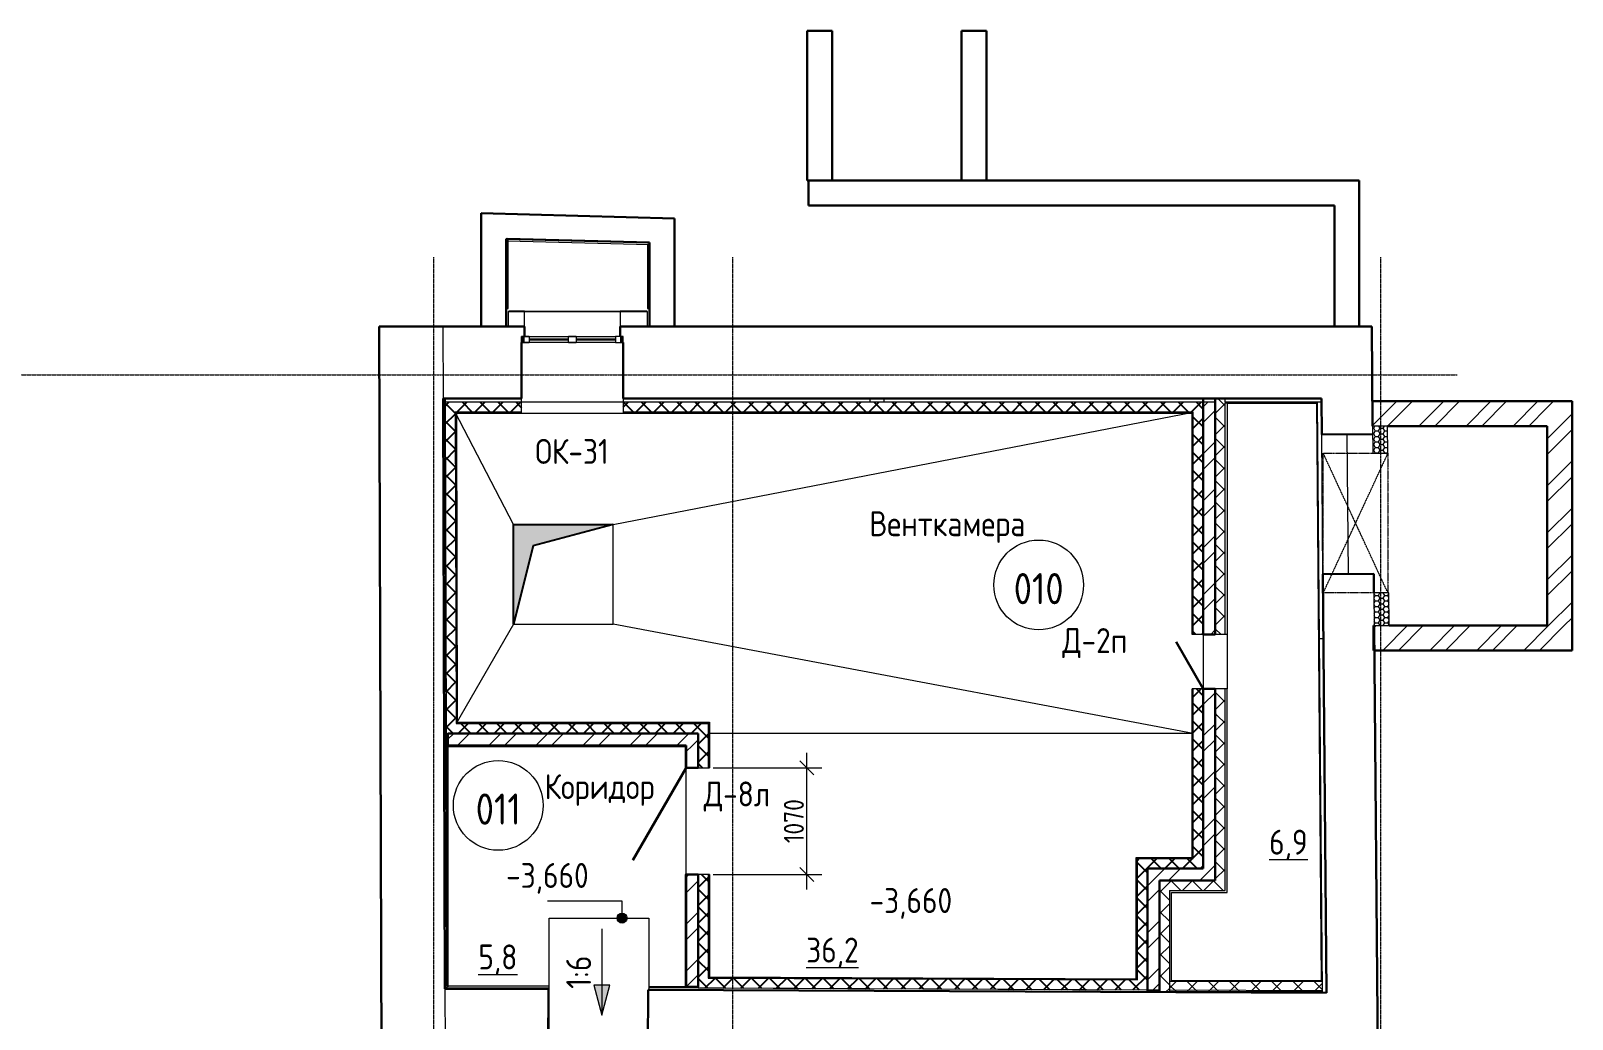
# Model space of a CAD drawing. Header units: millimetres. Extents: x 504091 to 2165846, y 135022 to 442887.
# Drawn here: x 1645630 to 1661089, y 344657 to 354567 of the extents above; entities that cross this region are included whole.
import ezdxf

# ---------------------------------------------------------------- set-up
doc = ezdxf.new("R2010")
doc.units = ezdxf.units.MM
for name, pattern in [('ADSK_Линия сетки', [25, 20, -2.5, 0, -2.5]), ('ADSK_Штриховая_ш3 п1_5', [4.5, 3, -1.5]), ('осеваяX2', [4, 2.5, -0.5, 0.5, -0.5])]:
    doc.linetypes.add(name, pattern=pattern)
doc.layers.get('Defpoints').update_dxf_attribs({"color": 255})
for name, color, linetype, lineweight in [('_ Окна', 7, 'Continuous', 30), ('Аннотация', 7, 'Continuous', 9), ('Двери', 7, 'Continuous', 20), ('Марки дверей', 7, 'Continuous', 20), ('Марки окон', 7, 'Continuous', 20), ('Марки помещений', 7, 'Continuous', 20), ('Окна', 7, 'Continuous', 18), ('Оси', 165, 'осеваяX2', 13), ('отметки', 7, 'Continuous', 20), ('Перекрытие', 7, 'Continuous', 18), ('размеры', 7, 'Continuous', 9), ('Стены внутренние', 7, 'Continuous', 18), ('Стены наружные', 7, 'Continuous', 18), ('Стены несущие', 7, 'Continuous', 30), ('Стены отделка', 7, 'Continuous', 30), ('Стены штриховка', 7, 'Continuous', 18), ('Узлы', 7, 'Continuous', 18)]:
    doc.layers.add(name, color=color, linetype=linetype, lineweight=lineweight)
doc.layers.add('Линии', color=7, linetype='Continuous', lineweight=9, true_color=0x00a600)
doc.layers.add('Штриховка', color=252, linetype='Continuous')
doc.styles.add('GOST Common', font='GOST_Common.ttf', dxfattribs={"width": 0.9, "height": 350})
doc.styles.add('GOST Common_1', font='GOST_Common.ttf', dxfattribs={"width": 0.9, "height": 250})
doc.styles.add('GOST Common_2', font='GOST_Common.ttf', dxfattribs={"width": 0.9, "height": 200})
doc.styles.add('GOST Common_4', font='GOST_Common.ttf', dxfattribs={"width": 0.9, "height": 200})
doc.dimstyles.new('ADSK_Основной_2_мм', dxfattribs={"dimscale": 304.8, "dimtxt": 201.142999, "dimasz": 0.463911, "dimexe": 0.492126, "dimexo": 0.492126, "dimgap": 0.098425, "dimtad": 1, "dimrnd": 0.01, "dimdsep": 46, "dimtxsty": 'GOST Common_4', "dimblk1": 'OBLIQUE', "dimblk2": 'OBLIQUE', "dimsah": 1, "dimcen": 0.09, "dimdle": 0.492126, "dimazin": 2, "dimtfac": 1, "dimtdec": 4, "dimtix": 1, "dimtmove": 0, "dimatfit": 3, "dimfxl": 0, "dimtvp": 1, "dimtolj": 1, "dimtzin": 0, "dimlwd": 20, "dimlwe": 20, "dimarcsym": 0})
pattern_1 = [(45, (1603821.75, 308073.24), (-235.7317, 235.7317), []), (45, (1603978.9, 308073.24), (-235.7317, 235.7317), [])]
pattern_2 = [(45, (1603821.75, 308073.24), (-106.06602, 106.06602), []), (135, (1603821.75, 308073.24), (-106.06602, -106.06602), [])]
pattern_3 = [(0, (1603821.754, 308073.237), (47.625, 27.496306), [31.75, -63.5]), (120, (1603821.754, 308073.237), (-47.625, 27.496307), [31.75, -63.5]), (60, (1603821.754, 308073.237), (1e-07, 54.992613), [-63.5, 31.75])]

# ---------------------------------------------------------------- blocks, each defined once
blk = doc.blocks.new('окна_rehau_двупольное - 980х1160 _створка и глухое_ ок-31-6127201-План подвала')
at = {"layer": '_ Окна', "lineweight": 18}
for p, q in [((-510, 200), (-510, 260)), ((-510, 260), (-434, 260)), ((-434, 200), (-510, 200)), ((-434, 260), (-434, 200)), ((-38, 200), (-38, 260)), ((-38, 260), (38, 260)), ((38, 200), (-38, 200)), ((38, 260), (38, 200)), ((434, 260), (434, 200)), ((510, 260), (434, 260)), ((434, 200), (510, 200)), ((510, 200), (510, 260))]:
    blk.add_line(p, q, dxfattribs=at)
at = {"layer": '_ Окна'}
for p, q in [((-490, 200), (-490, 260)), ((-434, 230), (-38, 230)), ((38, 230), (434, 230)), ((490, 200), (490, 260))]:
    blk.add_line(p, q, dxfattribs=at)
at = {"layer": 'Окна'}
for p, q in [((-510, 260), (-510, 200)), ((-434, 260), (-510, 260)), ((-510, 200), (-434, 200)), ((-434, 260), (-38, 260)), ((-38, 200), (-434, 200)), ((38, 260), (-38, 260)), ((-38, 200), (38, 200)), ((38, 260), (434, 260)), ((434, 200), (38, 200)), ((510, 260), (434, 260)), ((434, 200), (510, 200)), ((510, 200), (510, 260))]:
    blk.add_line(p, q, dxfattribs=at)
blk = doc.blocks.new('AC_Дверь_Однопольная_Стальная - 545х1295 Л нов Д2п-6472559-План подвала')
at = {"layer": 'Двери', "lineweight": 30}
blk.add_line((-273, 60), (199, 333), dxfattribs=at)
blk = doc.blocks.new('AC_Дверь_Однопольная_Стальная - 1070х2200Н Д8л противопож EI30-6422788-План подвала')
at = {"layer": 'Двери', "lineweight": 30}
blk.add_line((535, 60), (-392, 595), dxfattribs=at)
blk = doc.blocks.new('_Oblique')
at = {"color": 0, "linetype": 'ByBlock', "lineweight": -2}
blk.add_line((-0.5, -0.5), (0.5, 0.5), dxfattribs=at)
blk = doc.blocks.new('*D4357')
at = {"layer": 'Defpoints', "color": 0, "lineweight": 20, "transparency": 16777216}
for p in [(1652323, 347178), (1653413, 347178), (1652323, 346108)]:
    blk.add_point(p, dxfattribs=at)
at = {"layer": 'размеры', "color": 0, "lineweight": 20, "transparency": 16777216}
for p, q in [((1653413, 345958), (1653413, 347328)), ((1652473, 347178), (1653563, 347178)), ((1652473, 346108), (1653563, 346108))]:
    blk.add_line(p, q, dxfattribs=at)
at = {"layer": 'размеры', "color": 0, "lineweight": 20, "transparency": 16777216, "xscale": 141.4, "yscale": 141.4, "zscale": 141.4}
for p, rotation in [((1653413, 347178), 90), ((1653413, 346108), 270)]:
    blk.add_blockref('_Oblique', p, dxfattribs=dict(at, rotation=rotation))
at = {"layer": 'размеры', "color": 0, "lineweight": 20, "transparency": 16777216, "insert": (1653283, 346643), "char_height": 200, "width": 560.47, "attachment_point": 5, "rotation": 90, "style": 'GOST Common_4'}
blk.add_mtext('\\A1;1070', dxfattribs=at)
blk = doc.blocks.new('оси')
at = {"layer": 'Оси', "linetype": 'ADSK_Линия сетки'}
for p, q in [((52350, -2196.5), (52350, 46378)), ((55350, -2196.5), (55350, 46378)), ((61850, -2196.5), (61850, 46378)), ((-3614.3, 45200), (62615.4, 45200))]:
    blk.add_line(p, q, dxfattribs=at)

msp = doc.modelspace()

# ---------------------------------------------------------------- hatches: boundary and pattern name
at = {"layer": 'отметки'}
h = msp.add_hatch(color=256, dxfattribs=at)
edge = h.paths.add_edge_path()
edge.add_arc((1651559.4428, 345670.877), 50, 0, 360)
at = {"layer": 'размеры'}
msp.add_hatch(color=256, dxfattribs=at).paths.add_polyline_path([(1651355.8204, 344696.672), (1651436.2052, 344996.672), (1651275.4357, 344996.672)])
at = {"layer": 'Стены внутренние', "lineweight": 9}
h = msp.add_hatch(dxfattribs=at)
h.set_pattern_fill('FP_2', color=256, style=0, pattern_type=2)
h.set_pattern_definition(pattern_1)
h.paths.add_polyline_path([(1657509.0476, 346047.1261), (1657509.0476, 347703.3443), (1657389.0476, 347703.3443), (1657389.0476, 346047.1261)])
h.paths.add_polyline_path([(1657509.0476, 348603.3443), (1657509.0476, 350842.0423), (1657389.0476, 350842.0423), (1657389.0476, 348603.3443)])
h = msp.add_hatch(dxfattribs=at)
h.set_pattern_fill('FP_3', color=256, style=0, pattern_type=2)
h.set_pattern_definition(pattern_2)
h.paths.add_polyline_path([(1657509.1443, 345947.1261), (1657609.1443, 345947.3446), (1657609.1443, 347703.3443), (1657509.1443, 347703.3443), (1657509.1443, 346047.1261)])
h.paths.add_polyline_path([(1657609.1443, 348603.3443), (1657609.1443, 350882.0423), (1657509.1443, 350881.4897), (1657509.1443, 348603.3443)])
h = msp.add_hatch(dxfattribs=at)
h.set_pattern_fill('FP_2', color=256, style=0, pattern_type=2)
h.set_pattern_definition(pattern_1)
h.paths.add_polyline_path([(1659239.7727, 350603.3443), (1660839.1513, 350603.3443), (1660839.1513, 350853.3443), (1659086.5367, 350853.3443), (1659087.5529, 350603.3443), (1659237.5578, 350603.3443)])
h = msp.add_hatch(dxfattribs=at)
h.set_pattern_fill('FP_2', color=256, style=0, pattern_type=2)
h.set_pattern_definition(pattern_1)
h.paths.add_polyline_path([(1660996.5944, 348603.3443), (1661089.1513, 348603.3443), (1661089.1513, 350853.3443), (1660839.1513, 350853.3443), (1660839.1513, 348603.3443), (1660910.8069, 348603.3443)])
h = msp.add_hatch(dxfattribs=at)
h.set_pattern_fill('FP_2', color=256, style=0, pattern_type=2)
h.set_pattern_definition(pattern_1)
h.paths.add_polyline_path([(1657389.0476, 347703.3443), (1657509.0476, 347703.3443), (1657509.0476, 347969.8157), (1657389.0476, 347969.8157)])
h.paths.add_polyline_path([(1657509.0476, 348514.8157), (1657509.0476, 348603.3443), (1657389.0476, 348603.3443), (1657389.0476, 348514.8157)])
h = msp.add_hatch(dxfattribs=at)
h.set_pattern_fill('FP_3', color=256, style=0, pattern_type=2)
h.set_pattern_definition(pattern_2)
h.paths.add_polyline_path([(1657509.1443, 347703.3443), (1657609.1443, 347703.3443), (1657609.1443, 347969.8157), (1657509.1443, 347969.8157), (1657509.1443, 347813.5324)])
h.paths.add_polyline_path([(1657509.1443, 348514.8157), (1657609.1443, 348514.8157), (1657609.1443, 348603.3443), (1657509.1443, 348603.3443)])
h = msp.add_hatch(dxfattribs=at)
h.set_pattern_fill('FP_2', color=256, style=0, pattern_type=2)
h.set_pattern_definition(pattern_1)
h.paths.add_polyline_path([(1661089.1513, 348353.3443), (1661089.1513, 348603.3443), (1659103.8122, 348603.3443), (1659105.8446, 348353.3443), (1660996.5944, 348353.3443)])
h = msp.add_hatch(dxfattribs=at)
h.set_pattern_fill('FP_2', color=256, style=0, pattern_type=2)
h.set_pattern_definition(pattern_1)
h.paths.add_polyline_path([(1652203.0514, 347402.7235), (1652323.0514, 347402.7235), (1652323.0514, 347522.7235), (1649813.0514, 347522.7235), (1649813.0514, 347402.7235), (1651471.3241, 347402.7235)])
h = msp.add_hatch(dxfattribs=at)
h.set_pattern_fill('FP_2', color=256, style=0, pattern_type=2)
h.set_pattern_definition(pattern_1)
h.paths.add_polyline_path([(1652203.0514, 344982.985), (1652323.0514, 344982.985), (1652323.0514, 346107.7235), (1652203.0514, 346107.7235), (1652203.0514, 345012.966)])
h.paths.add_polyline_path([(1652323.0514, 347177.7235), (1652323.0514, 347402.7235), (1652203.0514, 347402.7235), (1652203.0514, 347177.7235)])
h = msp.add_hatch(dxfattribs=at)
h.set_pattern_fill('FP_2', color=256, style=0, pattern_type=2)
h.set_pattern_definition(pattern_1)
h.paths.add_polyline_path([(1656949.22, 344939.8754), (1656949.22, 346167.1261), (1656829.22, 346167.1261), (1656829.22, 344939.8754)])
h = msp.add_hatch(dxfattribs=at)
h.set_pattern_fill('FP_2', color=256, style=0, pattern_type=2)
h.set_pattern_definition(pattern_1)
h.paths.add_polyline_path([(1657147.2513, 346047.1261), (1657389.0476, 346047.1261), (1657389.0476, 346167.1261), (1656949.22, 346167.1261), (1656949.22, 346047.1261), (1657069.22, 346047.1261)])
h = msp.add_hatch(dxfattribs=at)
h.set_pattern_fill('FP_3', color=256, style=0, pattern_type=2)
h.set_pattern_definition(pattern_2)
h.paths.add_polyline_path([(1656949.22, 345947.1261), (1657509.1443, 345947.1261), (1657509.0476, 346047.1261), (1656949.22, 346047.1261)])
h = msp.add_hatch(dxfattribs=at)
h.set_pattern_fill('FP_3', color=256, style=0, pattern_type=2)
h.set_pattern_definition(pattern_2)
h.paths.add_polyline_path([(1657049.22, 344928.8666), (1657049.22, 345947.1261), (1656949.22, 345947.1261), (1656949.22, 344929.323)])
h = msp.add_hatch(dxfattribs=at)
h.set_pattern_fill('FP_3', color=256, style=0, pattern_type=2)
h.set_pattern_definition(pattern_2)
h.paths.add_polyline_path([(1658583.6213, 344934.3814), (1658578.2791, 344941.8882), (1658583.5605, 344941.8641), (1658582.7593, 345034.3814), (1657051.9803, 345034.3814), (1657051.9803, 344948.8542), (1657054.4734, 344948.8429), (1657051.9803, 344934.3814), (1658498.4393, 344934.3814)])
at = {"layer": 'Стены наружные', "true_color": 0x6b6b6b}
h = msp.add_hatch(color=251, dxfattribs=at)
h.paths.add_polyline_path([(1651798.6873, 351752.1375), (1651806.7305, 351752.1375), (1651806.7305, 351757.1375), (1651540.9646, 351757.1375), (1651540.9646, 351752.1375), (1651570.9646, 351752.1375)])
h.paths.add_polyline_path([(1650549.9646, 351752.1375), (1650579.9646, 351752.1375), (1650579.9646, 351757.1375), (1650426.7305, 351757.1375), (1650426.7305, 351752.1375)])
at = {"layer": 'Узлы', "lineweight": 9}
h = msp.add_hatch(dxfattribs=at)
h.set_pattern_fill('HONEY', color=256, scale=10, style=0)
h.set_pattern_definition(pattern_3)
h.paths.add_polyline_path([(1659089.7677, 350330.9034), (1659239.7727, 350330.9034), (1659237.5578, 350603.3443), (1659087.5529, 350603.3443), (1659088.2439, 350518.3452)])
h = msp.add_hatch(dxfattribs=at)
h.set_pattern_fill('HONEY', color=256, scale=10, style=0)
h.set_pattern_definition(pattern_3)
h.paths.add_polyline_path([(1659253.8171, 348603.3443), (1659251.1542, 348930.9034), (1659101.1492, 348930.9034), (1659103.8122, 348603.3443)])
at = {"layer": 'Штриховка'}
h = msp.add_hatch(dxfattribs=at)
h.set_pattern_fill('ANSI37', color=256, scale=40)
h.set_pattern_definition([(45, (1603821.75, 308073.24), (-89.80256, 89.80256), []), (135, (1603821.75, 308073.24), (-89.80256, -89.80256), [])])
h.paths.add_polyline_path([(1649885.6095, 350742.0423), (1650550.9646, 350742.0423), (1650550.9646, 350842.0423), (1649785.2996, 350842.0423), (1649795.5792, 347522.7235), (1649813.0514, 347522.7235), (1652323.0514, 347522.7235), (1652323.0514, 347177.7235), (1652423.0514, 347177.7235), (1652423.0514, 347622.7235), (1649895.2697, 347622.7235)])
h.paths.add_polyline_path([(1657389.0476, 350842.0423), (1651570.9646, 350842.0423), (1651570.9646, 350742.0423), (1657289.0476, 350742.0423), (1657289.0476, 348514.8157), (1657389.0476, 348514.8157)])
h.paths.add_polyline_path([(1657389.0476, 347969.8157), (1657289.0476, 347969.8157), (1657289.0476, 346267.1261), (1656729.22, 346267.1261), (1656729.22, 345050.3278), (1652423.0514, 345069.9813), (1652423.0514, 346107.7235), (1652323.0514, 346107.7235), (1652323.0514, 344970.4372), (1656829.22, 344949.8709), (1656829.22, 346167.1261), (1657389.0476, 346167.1261)])
h = msp.add_hatch(color=256, dxfattribs=at)
h.dxf.hatch_style = 1
h.paths.add_polyline_path([(1650471.3241, 348618.233), (1650471.3241, 349618.233), (1651471.3241, 349618.233), (1650668.8186, 349403.2023)])

# ---------------------------------------------------------------- linework, layer by layer
at = {"layer": 'Линии', "color": 7}
for p, q in [((1659087.5529, 350603.3443), (1659089.7677, 350330.9034)), ((1659237.5578, 350603.3443), (1659087.5529, 350603.3443)), ((1659239.7727, 350330.9034), (1659237.5578, 350603.3443)), ((1659089.7677, 350330.9034), (1659239.7727, 350330.9034)), ((1659101.1492, 348930.9034), (1659103.8122, 348603.3443)), ((1659251.1542, 348930.9034), (1659101.1492, 348930.9034)), ((1659253.8171, 348603.3443), (1659251.1542, 348930.9034)), ((1650471.3241, 348618.233), (1649895.2697, 347622.7235)), ((1659103.8122, 348603.3443), (1659253.8171, 348603.3443))]:
    msp.add_line(p, q, dxfattribs=at)
at = {"layer": 'Линии', "color": 7, "linetype": 'ADSK_Штриховая_ш3 п1_5'}
for p, q in [((1658592.4331, 350330.9034), (1659241.0734, 350330.9034)), ((1658592.4331, 348930.9034), (1658592.4331, 350330.9034)), ((1659241.0734, 348930.9034), (1658592.4331, 350330.9034)), ((1658592.4331, 348930.9034), (1659241.0734, 350330.9034)), ((1659241.0734, 350330.9034), (1659241.0734, 348930.9034)), ((1659241.0734, 348930.9034), (1658592.4331, 348930.9034))]:
    msp.add_line(p, q, dxfattribs=at)
at = {"layer": 'Линии', "color": 7}
for centre in [(1655738.2393, 349010.8776), (1650317.5093, 346800.8221)]:
    msp.add_circle(centre, 450, dxfattribs=at)
at = {"layer": 'отметки', "lineweight": 20}
for p, q in [((1651559.4428, 345839.3638), (1650812.7109, 345839.3638)), ((1651559.4428, 345670.877), (1651559.4428, 345839.3638))]:
    msp.add_line(p, q, dxfattribs=at)
at = {"layer": 'отметки'}
msp.add_circle((1651559.4428, 345670.877), 50, dxfattribs=at)
at = {"layer": 'Перекрытие'}
for p, q in [((1650471.3241, 349618.233), (1649885.6095, 350742.0423)), ((1651471.3241, 349618.233), (1657289.0476, 350742.0423)), ((1658589.6082, 349118.3915), (1658578.227, 350518.3452)), ((1658844.5997, 349120.4645), (1658833.2186, 350520.4182)), ((1650471.3241, 349618.233), (1650471.3241, 348618.233)), ((1651471.3241, 349618.233), (1650471.3241, 349618.233)), ((1651471.3241, 348618.233), (1651471.3241, 349618.233)), ((1650471.3241, 348618.233), (1651471.3241, 348618.233)), ((1657289.0476, 347522.7235), (1651471.3241, 348618.233)), ((1657389.0476, 348514.8157), (1657389.0476, 347969.8157)), ((1657629.1443, 348514.8157), (1657629.1443, 347969.8157)), ((1657289.0476, 347522.7235), (1652423.0514, 347522.7235)), ((1652203.0514, 346107.7235), (1652203.0514, 347177.7235)), ((1650827.4103, 345670.877), (1651827.4103, 345670.877)), ((1650827.4103, 344987.2621), (1650827.4103, 345670.877)), ((1651827.4103, 345670.877), (1651827.4103, 344952.6991)), ((1650827.4103, 344387.2572), (1650827.4103, 344957.2631))]:
    msp.add_line(p, q, dxfattribs=at)
at = {"layer": 'размеры', "lineweight": 20}
msp.add_line((1651355.8204, 345564.4589), (1651355.8204, 344696.672), dxfattribs=at)
at = {"layer": 'размеры'}
for p, q in [((1651436.2052, 344996.672), (1651275.4357, 344996.672)), ((1651275.4357, 344996.672), (1651355.8204, 344696.672)), ((1651355.8204, 344696.672), (1651436.2052, 344996.672))]:
    msp.add_line(p, q, dxfattribs=at)
at = {"layer": 'Стены внутренние', "color": 8, "true_color": 0x7f7f7f}
msp.add_line((1649762.9458, 351602.0423), (1649765.1756, 350882.0423), dxfattribs=at)
at = {"layer": 'Стены внутренние'}
msp.add_line((1651570.9646, 350842.0423), (1650550.9646, 350842.0423), dxfattribs=at)
at = {"layer": 'Стены наружные'}
for p, q in [((1650580.9646, 351752.1375), (1650580.9646, 351757.1375)), ((1650580.9646, 351757.1375), (1651540.9646, 351757.1375)), ((1651540.9646, 351752.1375), (1650580.9646, 351752.1375)), ((1650580.9646, 351752.0423), (1651540.9646, 351752.0423))]:
    msp.add_line(p, q, dxfattribs=at)
at = {"layer": 'Стены несущие'}
for p, q in [((1653415.3137, 354566.7603), (1653415.3137, 353066.7603)), ((1653665.3137, 354566.7603), (1653415.3137, 354566.7603)), ((1653665.3137, 353066.7603), (1653665.3137, 354566.7603)), ((1654965.3137, 354566.7603), (1654965.3137, 353066.7603)), ((1655215.3137, 354566.7603), (1654965.3137, 354566.7603)), ((1655215.3137, 353066.7603), (1655215.3137, 354566.7603)), ((1653415.3137, 353066.7603), (1658954.3639, 353066.7603)), ((1653429.3639, 353066.7603), (1653429.3639, 352816.7603)), ((1658954.3639, 351602.0423), (1658954.3639, 353066.7603)), ((1653429.3639, 352816.7603), (1658704.3639, 352816.7603)), ((1658704.3639, 352816.7603), (1658704.3639, 351602.0423)), ((1650147.3541, 352737.0924), (1650147.3541, 351602.0423)), ((1652084.626, 352686.6857), (1650147.3541, 352737.0924)), ((1652084.626, 351602.0423), (1652084.626, 352686.6857)), ((1650397.3541, 351602.0423), (1650397.3541, 352480.5029)), ((1650397.3541, 352480.5029), (1651834.626, 352443.1059)), ((1651834.626, 352443.1059), (1650407.6142, 352480.236)), ((1651834.626, 352443.1059), (1651834.626, 351602.0423)), ((1650580.9646, 351602.0423), (1649122.9428, 351602.0423)), ((1649122.9428, 351602.0423), (1649148.0336, 343500.1145)), ((1650580.9646, 351502.0423), (1650580.9646, 351602.0423)), ((1651540.9646, 351602.0423), (1651540.9646, 351502.0423)), ((1659079.4338, 351602.0423), (1651540.9646, 351602.0423)), ((1659087.5529, 350603.3443), (1659079.4338, 351602.0423)), ((1650550.9646, 350882.0423), (1650550.9646, 351442.0423)), ((1651570.9646, 351442.0423), (1651570.9646, 350882.0423)), ((1650550.9646, 350882.0423), (1649765.1756, 350882.0423)), ((1649783.5093, 344962.0275), (1649765.1756, 350882.0423)), ((1651570.9646, 350882.0423), (1658575.2703, 350882.0423)), ((1657389.0476, 350881.4897), (1657509.0476, 350881.4897)), ((1657389.0476, 348514.8157), (1657389.0476, 350881.4897)), ((1657509.0476, 348514.8157), (1657509.0476, 350881.4897)), ((1657509.1443, 350881.4897), (1657509.1443, 348514.8157)), ((1658575.2703, 350882.0423), (1658578.227, 350518.3452)), ((1661089.1513, 350853.3443), (1659086.5367, 350853.3443)), ((1659086.5367, 350853.3443), (1659086.5367, 350603.3443)), ((1661089.1513, 348353.3443), (1661089.1513, 350853.3443)), ((1658578.227, 350518.3452), (1659088.2102, 350522.4912)), ((1659237.5578, 350603.3443), (1660839.1513, 350603.3443)), ((1660839.1513, 350603.3443), (1660839.1513, 348603.3443)), ((1659099.5913, 349122.5375), (1658589.6082, 349118.3915)), ((1658589.6082, 349118.3915), (1658623.7259, 344921.6805)), ((1659101.1492, 348930.9034), (1659099.5913, 349122.5375)), ((1657389.0476, 348514.8157), (1657509.0476, 348514.8157)), ((1659103.8122, 348603.3443), (1659096.3543, 348603.3443)), ((1659096.3543, 348603.3443), (1659096.3543, 348353.3443)), ((1659260.1609, 329371.4002), (1659103.8122, 348603.3443)), ((1660839.1513, 348603.3443), (1659253.8171, 348603.3443)), ((1659096.3543, 348353.3443), (1661089.1513, 348353.3443)), ((1657389.0476, 347969.8157), (1657509.0476, 347969.8157)), ((1657389.0476, 346167.1261), (1657389.0476, 347969.8157)), ((1657509.0476, 346047.1261), (1657509.0476, 347969.8157)), ((1657509.1443, 347969.8157), (1657509.1443, 346047.1261)), ((1652323.0514, 347522.7235), (1649813.0514, 347522.7235)), ((1649813.0514, 347522.7235), (1649813.0514, 347402.7235)), ((1649813.0514, 347402.7235), (1652203.0514, 347402.7235)), ((1652203.0514, 347177.7235), (1652203.0514, 347402.7235)), ((1652323.0514, 347522.7235), (1652323.0514, 347177.7235)), ((1652203.0514, 347177.7235), (1652323.0514, 347177.7235)), ((1656829.22, 346167.1261), (1656829.22, 344939.8754)), ((1657389.0476, 346167.1261), (1656829.22, 346167.1261)), ((1652323.0514, 346107.7235), (1652203.0514, 346107.7235)), ((1652203.0514, 346107.7235), (1652203.0514, 344982.985)), ((1652323.0514, 344982.985), (1652323.0514, 346107.7235)), ((1656949.22, 344939.8754), (1656949.22, 346047.1261)), ((1656949.22, 346047.1261), (1657509.0476, 346047.1261)), ((1649783.5093, 344962.0275), (1650822.029, 344957.2877)), ((1650819.4275, 344387.2936), (1650822.029, 344957.2877)), ((1651822.0185, 344952.7237), (1651819.4171, 344382.7296)), ((1651822.0185, 344952.7237), (1658623.7259, 344921.6805)), ((1652203.0514, 344982.985), (1652323.0514, 344982.985)), ((1656829.22, 344939.8754), (1656949.22, 344939.8754))]:
    msp.add_line(p, q, dxfattribs=at)
at = {"layer": 'Стены отделка', "lineweight": 9}
for p, q in [((1650407.6142, 352480.236), (1650407.0939, 352460.2427)), ((1650417.3541, 352470.2394), (1650397.3541, 352470.2394)), ((1650407.0939, 352460.2427), (1651834.626, 352423.0991)), ((1650417.3541, 351782.0423), (1650417.3541, 352470.2394)), ((1651834.626, 352423.6195), (1651814.626, 352423.6195)), ((1651814.626, 352423.6195), (1651814.626, 351782.0423)), ((1650397.3541, 351782.0423), (1650417.3541, 351782.0423)), ((1650579.9646, 351752.0423), (1650417.3541, 351752.0423)), ((1650417.3541, 351752.0423), (1650417.3541, 351602.0423)), ((1650580.9646, 351757.1375), (1650426.7305, 351757.1375)), ((1650426.7305, 351757.1375), (1650426.7305, 351752.1375)), ((1650426.7305, 351752.1375), (1650579.9646, 351752.1375)), ((1650580.9646, 351602.0423), (1650580.9646, 351752.0423)), ((1651806.7305, 351757.1375), (1651540.9646, 351757.1375)), ((1651540.9646, 351757.1375), (1651540.9646, 351752.1375)), ((1651540.9646, 351752.1375), (1651806.7305, 351752.1375)), ((1651814.626, 351752.0423), (1651540.9646, 351752.0423)), ((1651540.9646, 351752.0423), (1651540.9646, 351602.0423)), ((1651806.7305, 351752.1375), (1651806.7305, 351757.1375)), ((1651814.626, 351782.0423), (1651834.626, 351782.0423)), ((1651814.626, 351602.0423), (1651814.626, 351752.0423)), ((1649785.1755, 350882.1042), (1649765.1756, 350882.0423)), ((1649765.1756, 350882.0423), (1649783.5093, 344962.0275)), ((1649803.4167, 344991.937), (1649785.1755, 350882.1042)), ((1649785.1757, 350882.0423), (1649785.1757, 350842.0423)), ((1650550.9646, 350842.0423), (1649785.1757, 350842.0423)), ((1649785.2993, 350842.0423), (1649795.5789, 347522.7235)), ((1650550.9646, 350730.0423), (1650550.9646, 350882.0423)), ((1651570.9646, 350882.0423), (1651570.9646, 350730.0423)), ((1657509.1443, 350842.0423), (1651570.9646, 350842.0423)), ((1654046.7039, 350842.0423), (1654046.7039, 350882.0423)), ((1654186.7039, 350882.0423), (1654186.7039, 350842.0423)), ((1657609.1443, 350842.0423), (1657609.1443, 350832.0423)), ((1658575.2703, 350842.0423), (1657609.1443, 350842.0423)), ((1657629.1443, 350832.0423), (1657629.1443, 348514.8157)), ((1657629.1443, 350832.0423), (1658525.6751, 350832.0423)), ((1658525.6751, 350832.0423), (1658572.759, 345040.412)), ((1658554.8729, 348470.6344), (1658535.5942, 350842.0423)), ((1658575.2703, 350842.0423), (1658575.2703, 350882.0423)), ((1657389.0476, 348514.8157), (1657277.0476, 348514.8157)), ((1657629.1443, 348514.8157), (1657509.1443, 348514.8157)), ((1658594.8715, 348470.9595), (1658554.8729, 348470.6344)), ((1657389.0476, 347969.8157), (1657277.0476, 347969.8157)), ((1657629.1443, 347969.8157), (1657509.1443, 347969.8157)), ((1657629.1443, 345927.1261), (1657629.1443, 347969.8157)), ((1649795.5789, 347522.7235), (1649813.0514, 347522.7235)), ((1649813.0514, 347402.7235), (1649806.3197, 347402.7235)), ((1649806.3197, 347402.7235), (1649806.3197, 344981.9236)), ((1649816.3197, 347392.7235), (1652193.0514, 347392.7235)), ((1649816.3197, 344981.878), (1649816.3197, 347392.7235)), ((1652193.0514, 347392.7235), (1652193.0514, 347177.7235)), ((1652193.0514, 347177.7235), (1652203.0514, 347177.7235)), ((1652323.0514, 347177.7235), (1652435.0514, 347177.7235)), ((1652203.0514, 346107.7235), (1652193.0514, 346107.7235)), ((1652193.0514, 346107.7235), (1652193.0514, 344981.0306)), ((1652435.0514, 346107.7235), (1652323.0514, 346107.7235)), ((1657509.1443, 346047.1261), (1657509.0476, 346047.1261)), ((1657049.22, 345947.1261), (1657609.1443, 345947.1261)), ((1657049.22, 345947.1261), (1657049.22, 344948.8668)), ((1657069.22, 345040.412), (1657069.22, 345927.1261)), ((1657069.22, 345927.1261), (1657629.1443, 345927.1261)), ((1649783.5093, 344962.0275), (1649803.5092, 344962.0895)), ((1650827.5473, 344987.2628), (1649803.4167, 344991.937)), ((1649803.5092, 344962.0895), (1649803.4477, 344981.9367)), ((1649803.4477, 344981.9367), (1650827.5016, 344977.2629)), ((1649803.5997, 344981.936), (1649803.5085, 344961.9362)), ((1650822.029, 344957.2877), (1650827.4103, 344957.2631)), ((1650827.4103, 344957.2631), (1650827.5473, 344987.2628)), ((1651827.4912, 344972.6989), (1651827.3999, 344952.6991)), ((1651827.5368, 344982.6988), (1651827.4912, 344972.6989)), ((1656949.22, 344949.3232), (1651827.4912, 344972.6989)), ((1652193.0514, 344981.0306), (1651827.5368, 344982.6988)), ((1652203.0514, 344970.9849), (1652203.0514, 344982.985)), ((1652323.0514, 344982.985), (1652323.0514, 344970.4367)), ((1652323.0514, 344970.4367), (1656829.22, 344949.8704)), ((1657069.22, 345034.3814), (1657049.22, 345034.3814)), ((1658583.5605, 344941.8641), (1657049.22, 344948.8668)), ((1657051.9803, 345034.3814), (1657051.9803, 344934.3814)), ((1657051.9803, 344934.3814), (1658583.6213, 344934.3814)), ((1658572.759, 345040.412), (1657069.22, 345040.412)), ((1658583.6213, 344934.3814), (1658583.5605, 344941.8641)), ((1658623.8172, 344941.6803), (1658623.5633, 344941.6815)), ((1658623.7259, 344921.6805), (1658623.8172, 344941.6803))]:
    msp.add_line(p, q, dxfattribs=at)
for points in [[(1650550.9646, 350742.0423), (1649885.6095, 350742.0423), (1649895.2697, 347622.7235), (1652423.0514, 347622.7235), (1652423.0514, 347177.7235)], [(1650550.9646, 350732.0423), (1649895.6405, 350732.0423), (1649905.2388, 347632.7235), (1652433.0514, 347632.7235), (1652433.0514, 347177.7235)], [(1657277.0476, 348514.8157), (1657277.0476, 350730.0423), (1651570.9646, 350730.0423), (1650550.9646, 350730.0423), (1649897.6467, 350730.0423), (1649907.2326, 347634.7235), (1652435.0514, 347634.7235), (1652435.0514, 347177.7235)], [(1657289.0476, 348514.8157), (1657289.0476, 350742.0423), (1651570.9646, 350742.0423)], [(1657279.0476, 348514.8157), (1657279.0476, 350732.0423), (1651570.9646, 350732.0423)], [(1652423.0514, 346107.7235), (1652423.0514, 345069.9813), (1656729.22, 345050.3278), (1656729.22, 346267.1261), (1657289.0476, 346267.1261), (1657289.0476, 347969.8157)], [(1652433.0514, 346107.7235), (1652433.0514, 345079.9358), (1656719.22, 345060.3736), (1656719.22, 346277.1261), (1657279.0476, 346277.1261), (1657279.0476, 347969.8157)], [(1652435.0514, 346107.7235), (1652435.0514, 345081.9267), (1656717.22, 345062.3827), (1656717.22, 346279.1261), (1657277.0476, 346279.1261), (1657277.0476, 347969.8157)]]:
    msp.add_lwpolyline(points, dxfattribs=at)
at = {"layer": 'Стены штриховка'}
for p, q in [((1650579.9646, 351752.1375), (1650580.9646, 351752.1375)), ((1650580.9646, 351752.0423), (1650579.9646, 351752.0423)), ((1657509.1443, 350882.0423), (1657509.1443, 350881.4897)), ((1657609.1443, 350842.0423), (1657609.1443, 350882.0423)), ((1657609.1443, 348514.8157), (1657609.1443, 350832.0423)), ((1657629.1443, 350832.0423), (1657609.1443, 350832.0423)), ((1658583.5605, 344941.8641), (1658554.8729, 348470.6344)), ((1657609.1443, 345947.1261), (1657609.1443, 347969.8157)), ((1649783.5093, 344962.0275), (1649785.2745, 344392.0135)), ((1649803.4167, 344991.937), (1649803.4477, 344981.9367)), ((1656949.22, 344939.8754), (1656949.22, 344929.323)), ((1657049.22, 344948.8668), (1657049.22, 344928.8666)), ((1658582.8084, 345034.3814), (1657069.22, 345034.3814)), ((1658572.759, 345040.412), (1658582.7593, 345040.412))]:
    msp.add_line(p, q, dxfattribs=at)
at = {"layer": 'Штриховка'}
msp.add_lwpolyline([(1650471.3241, 348618.233), (1650471.3241, 349618.233), (1651471.3241, 349618.233), (1650668.8186, 349403.2023)], close=True, dxfattribs=at)

# ---------------------------------------------------------------- block references
at = {"layer": 'Двери', "color": 8, "true_color": 0x7f7f7f, "rotation": 90}
for name, p in [('AC_Дверь_Однопольная_Стальная - 545х1295 Л нов Д2п-6472559-План подвала', (1657449.0476, 348242.3157)), ('AC_Дверь_Однопольная_Стальная - 1070х2200Н Д8л противопож EI30-6422788-План подвала', (1652263.0514, 346642.7235))]:
    msp.add_blockref(name, p, dxfattribs=at)
at = {"layer": 'Окна'}
msp.add_blockref('окна_rehau_двупольное - 980х1160 _створка и глухое_ ок-31-6127201-План подвала', (1651060.9646, 351242.0423), dxfattribs=at)
at = {"layer": 'Штриховка'}
msp.add_blockref('оси', (1597321.3197, 305918.2371), dxfattribs=at)

# ---------------------------------------------------------------- texts
at = {"layer": 'Аннотация', "lineweight": 9, "char_height": 312.5, "width": 520.211119, "attachment_point": 5, "line_spacing_factor": 1.022766, "style": 'GOST Common'}
for s, insert in [('010', (1655738.2393, 348973.9295)), ('011', (1650317.5093, 346763.874))]:
    msp.add_mtext(s, dxfattribs=dict(at, insert=insert))
at = {"layer": 'Марки дверей', "lineweight": 9, "char_height": 250, "width": 690.3, "attachment_point": 5, "line_spacing_factor": 1.022766, "style": 'GOST Common_2'}
for s, insert in [('\\pt450,900,1350,1800,2250,2700,3150,3600,4050,4500,4950,5400,5850,6300,6750,7200,7650,8100,8550,9000,9450,9900,10350,10800,11250,11700,12150,12600,13050,13500,13950,14400;Д-2п', (1656300.6342, 348427.7083)), ('\\pt450,900,1350,1800,2250,2700,3150,3600,4050,4500,4950,5400,5850,6300,6750,7200,7650,8100,8550,9000,9450,9900,10350,10800,11250,11700,12150,12600,13050,13500,13950,14400;Д-8л', (1652712.3166, 346889.5218))]:
    msp.add_mtext(s, dxfattribs=dict(at, insert=insert))
at = {"layer": 'Марки окон', "lineweight": 9, "insert": (1651057.3572, 350349.4748), "char_height": 250, "width": 797.4, "attachment_point": 5, "line_spacing_factor": 1.022766, "style": 'GOST Common_2'}
msp.add_mtext('\\pt450,900,1350,1800,2250,2700,3150,3600,4050,4500,4950,5400,5850,6300,6750,7200,7650,8100,8550,9000,9450,9900,10350,10800,11250,11700,12150,12600,13050,13500,13950,14400;ОК-31', dxfattribs=at)
at = {"layer": 'Марки помещений', "lineweight": 9, "char_height": 250, "attachment_point": 5, "line_spacing_factor": 1.022766, "style": 'GOST Common_2'}
for s, insert, width in [('\\pt450,900,1350,1800,2250,2700,3150,3600,4050,4500,4950,5400,5850,6300,6750,7200,7650,8100,8550,9000,9450,9900,10350,10800,11250,11700,12150,12600,13050,13500,13950,14400;Венткамера', (1654822.1678, 349591.0134), 1732.5), ('\\pt450,900,1350,1800,2250,2700,3150,3600,4050,4500,4950,5400,5850,6300,6750,7200,7650,8100,8550,9000,9450,9900,10350,10800,11250,11700,12150,12600,13050,13500,13950,14400;Коридор', (1651333.3108, 346954.9829), 1149.3), ('\\pt450,900,1350,1800,2250,2700,3150,3600,4050,4500,4950,5400,5850,6300,6750,7200,7650,8100,8550,9000,9450,9900,10350,10800,11250,11700,12150,12600,13050,13500,13950,14400;{\\L6,9}', (1658243.2731, 346403.0082), 405), ('\\pt450,900,1350,1800,2250,2700,3150,3600,4050,4500,4950,5400,5850,6300,6750,7200,7650,8100,8550,9000,9450,9900,10350,10800,11250,11700,12150,12600,13050,13500,13950,14400;{\\L5,8}', (1650313.5404, 345252.1111), 405), ('\\pt450,900,1350,1800,2250,2700,3150,3600,4050,4500,4950,5400,5850,6300,6750,7200,7650,8100,8550,9000,9450,9900,10350,10800,11250,11700,12150,12600,13050,13500,13950,14400;{\\L36,2}', (1653669.4838, 345320.9468), 566.1)]:
    msp.add_mtext(s, dxfattribs=dict(at, insert=insert, width=width))
at = {"layer": 'отметки', "lineweight": 20, "char_height": 250, "width": 1028.822569, "attachment_point": 1, "line_spacing_factor": 1.022761, "style": 'GOST Common_1'}
for insert in [(1650396.6437, 346223.3815), (1654042.1007, 345971.6044)]:
    msp.add_mtext('-3,660', dxfattribs=dict(at, insert=insert))
at = {"layer": 'размеры', "lineweight": 20, "insert": (1650999.1133, 344962.1121), "char_height": 250, "width": 404.288048, "attachment_point": 1, "rotation": 90, "line_spacing_factor": 1.022761, "style": 'GOST Common_1'}
msp.add_mtext('1:6', dxfattribs=at)

# ---------------------------------------------------------------- dimensions: what is measured, and where the dimension line sits
at = {"layer": 'размеры', "lineweight": 20}
dim = msp.add_linear_dim(base=(1653413.014, 347177.7235), p1=(1652323.0514, 346107.7235), p2=(1652323.0514, 347177.7235), angle=90, dimstyle='ADSK_Основной_2_мм', override={"dimpost": '<>', "dimfxl": 1070}, dxfattribs=at)
dim.commit()
dim.dimension.update_dxf_attribs({"geometry": '*D4357', "text_midpoint": (1653283.014, 346642.7235)})

doc.saveas('drawing.dxf')
